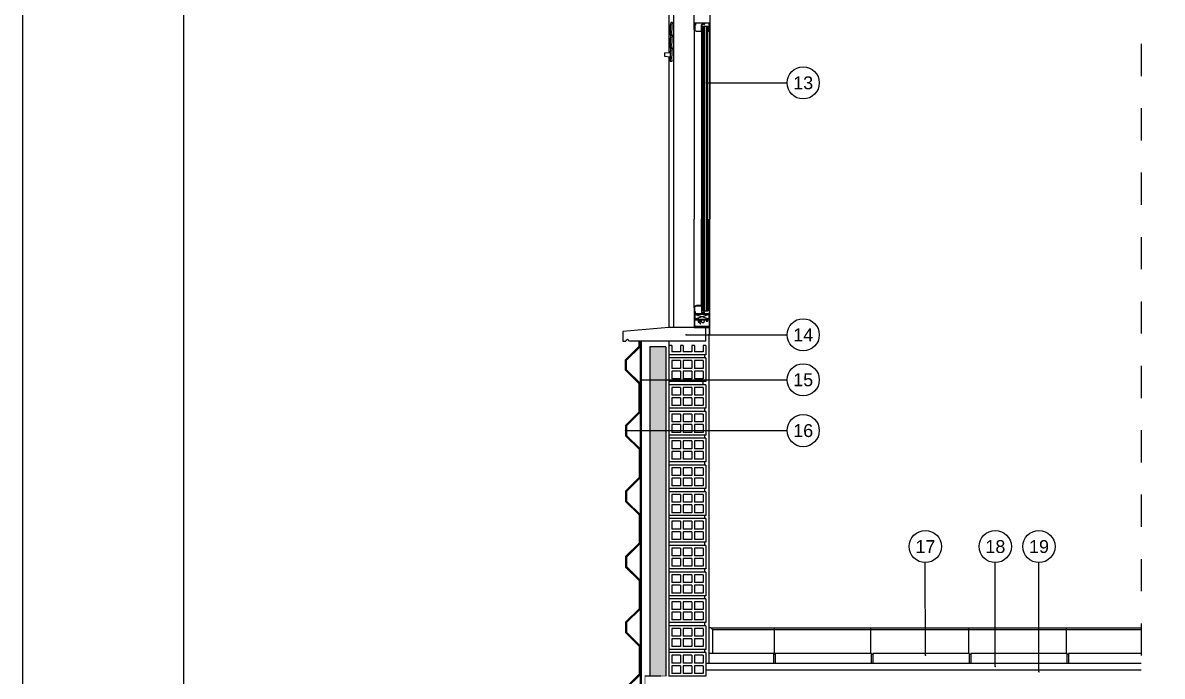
# Model space of a CAD drawing. Header units: millimetres. Extents: x 329.7 to 341.5, y 196.8 to 208.7.
# Drawn here: x 329.656 to 333.197, y 203.192 to 205.221 of the extents above; entities that cross this region are included whole.
import ezdxf
from ezdxf.enums import TextEntityAlignment as Align

# ---------------------------------------------------------------- set-up
doc = ezdxf.new("R2010")
doc.units = ezdxf.units.MM
doc.linetypes.add('TRAZO_Y_PUNTO', pattern=[1, 0.5, -0.25, 0, -0.25])
doc.linetypes.add('TRAZOS2', pattern=[9.525, 6.35, -3.175])
for name, color, linetype in [('01', 9, 'Continuous'), ('013', 1, 'Continuous'), ('015', 1, 'Continuous'), ('018', 3, 'Continuous'), ('07', 6, 'Continuous'), ('CIANO', 4, 'Continuous'), ('MIA', 3, 'Continuous')]:
    doc.layers.add(name, color=color, linetype=linetype)
doc.styles.add('romans', font='romans.shx')
doc.styles.add('SMALL', font='ARIAL.TTF', dxfattribs={"height": 0.1})
doc.dimstyles.new('20', dxfattribs={"dimscale": 0.02, "dimtxt": 2, "dimasz": 1, "dimexe": 1, "dimexo": 1, "dimgap": 1, "dimtad": 0, "dimtih": 1, "dimtoh": 1, "dimzin": 1, "dimdsep": 46, "dimtxsty": 'romans', "dimblk1": 'ARCHTICK', "dimblk2": 'DOTSMALL', "dimsah": 1, "dimcen": 0.5, "dimclrd": 1, "dimclre": 1, "dimclrt": 4, "dimadec": 0, "dimazin": 0, "dimtfac": 1, "dimtofl": 0, "dimtmove": 0, "dimatfit": 3, "dimldrblk": 'DOTSMALL', "dimfxl": 1, "dimtolj": 1, "dimtzin": 0, "dimarcsym": 0})

# ---------------------------------------------------------------- blocks, each defined once
blk = doc.blocks.new('A$C1B2D5824')
at = {"layer": 'MIA'}
for p, q in [((0.11, 0.07), (0, 0.07)), ((0, 0.07), (0, 0)), ((0.11, 0.07), (0.11, 0)), ((0.008, 0.062), (0.008, 0.039)), ((0.034, 0.062), (0.008, 0.062)), ((0.034, 0.039), (0.008, 0.039)), ((0.034, 0.062), (0.034, 0.039)), ((0.068, 0.062), (0.042, 0.062)), ((0.042, 0.062), (0.042, 0.039)), ((0.068, 0.039), (0.042, 0.039)), ((0.068, 0.062), (0.068, 0.039)), ((0.102, 0.062), (0.076, 0.062)), ((0.076, 0.062), (0.076, 0.039)), ((0.102, 0.039), (0.076, 0.039)), ((0.102, 0.062), (0.102, 0.039)), ((0.008, 0.031), (0.008, 0.008)), ((0.034, 0.031), (0.008, 0.031)), ((0.034, 0.008), (0.008, 0.008)), ((0.034, 0.031), (0.034, 0.008)), ((0.042, 0.031), (0.042, 0.008)), ((0.068, 0.031), (0.042, 0.031)), ((0.068, 0.008), (0.042, 0.008)), ((0.068, 0.031), (0.068, 0.008)), ((0.102, 0.031), (0.076, 0.031)), ((0.076, 0.031), (0.076, 0.008)), ((0.102, 0.008), (0.076, 0.008)), ((0.102, 0.031), (0.102, 0.008)), ((0.11, 0), (0, 0))]:
    blk.add_line(p, q, dxfattribs=at)
blk = doc.blocks.new('A$C29EC3EB1')
at = {"layer": 'MIA'}
for p, q in [((0, 0.029), (0, 0)), ((0.0084, 0.029), (0, 0.029)), ((0.0084, 0.029), (0.0084, 0.0084)), ((0.0355, 0.0084), (0.0084, 0.0084)), ((0.0439, 0.029), (0.0355, 0.029)), ((0.0355, 0.029), (0.0355, 0.0084)), ((0.0439, 0.029), (0.0439, 0.0084)), ((0.0711, 0.0084), (0.0439, 0.0084)), ((0.0795, 0.029), (0.0711, 0.029)), ((0.0711, 0.029), (0.0711, 0.0084)), ((0.0795, 0.029), (0.0795, 0.0084)), ((0.1066, 0.0084), (0.0795, 0.0084)), ((0.1066, 0.029), (0.1066, 0.0084)), ((0.115, 0.029), (0.1066, 0.029)), ((0.115, 0.029), (0.115, 0)), ((0.115, 0), (0, 0))]:
    blk.add_line(p, q, dxfattribs=at)
blk = doc.blocks.new('_DOTSMALL')
at = {"color": 0, "linetype": 'ByBlock', "const_width": 0.5}
blk.add_lwpolyline([(-0.0625, 0, 1), (0.0625, 0, 1)], format="xyb", close=True, dxfattribs=at)

msp = doc.modelspace()

# ---------------------------------------------------------------- hatches: boundary and pattern name
at = {"layer": '01'}
h = msp.add_hatch(dxfattribs=at)
h.set_pattern_fill('HONEY', color=256, scale=0.0025, angle=90, style=0)
h.set_pattern_definition([(90, (0, 0), (-0.006874075, 0.01190625), [0.0079375, -0.015875]), (210, (0, 0), (-0.00687407746, -0.01190624858), [0.0079375, -0.015875]), (150, (0, 0), (-0.01374815246, 1.42e-09), [-0.015875, 0.0079375])])
h.paths.add_polyline_path([(331.654, 204.2151), (331.604, 204.2151), (331.604, 203.192), (331.654, 203.1922)])

# ---------------------------------------------------------------- linework, layer by layer
at = {"color": 5, "linetype": 'TRAZO_Y_PUNTO', "ltscale": 0.05, "const_width": 0.002}
msp.add_lwpolyline([(331.654, 203.3486), (331.654, 203.1922), (331.589, 203.192), (331.589, 202.902), (331.6678, 202.902), (331.6678, 202.8473)], dxfattribs=at)
at = {"layer": '01'}
for p, q in [((331.7698, 205.2103), (331.7698, 204.6116)), ((331.771, 204.6116), (331.771, 205.2103)), ((331.7723, 204.6116), (331.7723, 205.2103)), ((331.7735, 204.6116), (331.7735, 205.2103)), ((331.7748, 204.6116), (331.7748, 205.2103)), ((331.7802, 204.6116), (331.7802, 205.2103)), ((331.7815, 204.6116), (331.7815, 205.2103)), ((331.7827, 204.6116), (331.7827, 205.2103)), ((331.784, 204.6116), (331.784, 205.2103)), ((331.7852, 204.6116), (331.7852, 205.2103)), ((331.7698, 204.3271), (331.7698, 204.6116)), ((331.771, 204.6116), (331.771, 204.3271)), ((331.7723, 204.6116), (331.7723, 204.3271)), ((331.7735, 204.6116), (331.7735, 204.3271)), ((331.7748, 204.6116), (331.7748, 204.3271)), ((331.7802, 204.6116), (331.7802, 204.3271)), ((331.7815, 204.6116), (331.7815, 204.3271)), ((331.7827, 204.6116), (331.7827, 204.3271)), ((331.784, 204.6116), (331.784, 204.3271)), ((331.7852, 204.6116), (331.7852, 204.3271))]:
    msp.add_line(p, q, dxfattribs=at)
at = {"layer": '01', "linetype": 'Continuous', "ltscale": 0.07}
for p, q in [((331.529, 204.1745), (331.571, 204.2165)), ((331.532, 204.1733), (331.574, 204.2153)), ((331.571, 204.2165), (331.571, 204.2322)), ((331.571, 204.2308), (331.574, 204.2308)), ((331.574, 204.2153), (331.574, 204.2322)), ((331.5741, 204.2322), (331.5741, 202.517)), ((331.5771, 204.2322), (331.5771, 202.517)), ((331.529, 204.1423), (331.529, 204.1745)), ((331.532, 204.1435), (331.532, 204.1733)), ((331.571, 204.1003), (331.529, 204.1423)), ((331.574, 204.1015), (331.532, 204.1435)), ((331.574, 204.0115), (331.574, 204.1015)), ((331.571, 204.0128), (331.571, 204.1003)), ((331.571, 204.0128), (331.529, 203.9708)), ((331.574, 204.0115), (331.532, 203.9695)), ((331.529, 203.9708), (331.529, 203.9385)), ((331.532, 203.9695), (331.532, 203.9398)), ((331.529, 203.9385), (331.571, 203.8965)), ((331.532, 203.9398), (331.574, 203.8978)), ((331.571, 203.8965), (331.571, 203.809)), ((331.574, 203.8978), (331.574, 203.8078)), ((331.571, 203.809), (331.529, 203.767)), ((331.574, 203.8078), (331.532, 203.7658)), ((331.529, 203.767), (331.529, 203.7348)), ((331.532, 203.7658), (331.532, 203.736)), ((331.529, 203.7348), (331.571, 203.6928)), ((331.532, 203.736), (331.574, 203.694)), ((331.571, 203.6928), (331.571, 203.6053)), ((331.574, 203.694), (331.574, 203.604)), ((331.571, 203.6053), (331.529, 203.5633)), ((331.574, 203.604), (331.532, 203.562)), ((331.529, 203.5633), (331.529, 203.531)), ((331.532, 203.562), (331.532, 203.5323)), ((331.529, 203.531), (331.571, 203.489)), ((331.532, 203.5323), (331.574, 203.4903)), ((331.571, 203.489), (331.571, 203.4015)), ((331.574, 203.4903), (331.574, 203.4003)), ((331.571, 203.4015), (331.529, 203.3595)), ((331.574, 203.4003), (331.532, 203.3583)), ((331.529, 203.3595), (331.529, 203.3273)), ((331.532, 203.3583), (331.532, 203.3285)), ((331.529, 203.3273), (331.571, 203.2853)), ((331.532, 203.3285), (331.574, 203.2865)), ((331.571, 203.2853), (331.571, 203.2437)), ((331.574, 203.2865), (331.574, 203.2437))]:
    msp.add_line(p, q, dxfattribs=at)
for points in [[(331.571, 203.2437), (331.571, 203.1978), (331.529, 203.1558), (331.529, 203.1235), (331.571, 203.0815), (331.571, 202.994), (331.529, 202.952), (331.529, 202.9198), (331.571, 202.8778), (331.571, 202.7903), (331.529, 202.7483), (331.529, 202.716), (331.571, 202.674), (331.571, 202.5865), (331.529, 202.5445), (331.529, 202.4977)], [(331.574, 203.2437), (331.574, 203.1965), (331.532, 203.1545), (331.532, 203.1248), (331.574, 203.0828), (331.574, 202.9928), (331.532, 202.9508), (331.532, 202.921), (331.574, 202.879), (331.574, 202.789), (331.532, 202.747), (331.532, 202.7173), (331.574, 202.6753), (331.574, 202.5853), (331.532, 202.5433), (331.532, 202.4977)]]:
    msp.add_lwpolyline(points, dxfattribs=at)
at = {"layer": '013', "ltscale": 1.5}
for centre in [(332.081, 205.0346), (332.081, 204.2521), (332.081, 204.1125), (332.081, 203.9547), (332.4605, 203.5946), (332.6778, 203.5946), (332.8135, 203.5946)]:
    msp.add_circle(centre, 0.05, dxfattribs=at)
at = {"layer": '015', "linetype": 'TRAZOS2', "ltscale": 0.007}
msp.add_line((333.1307, 208.3558), (333.1307, 197.3529), dxfattribs=at)
at = {"layer": '015', "linetype": 'Continuous', "ltscale": 0.07}
for p, q in [((331.604, 204.2151), (331.604, 203.1922)), ((331.654, 204.2151), (331.604, 204.2151)), ((331.654, 204.2151), (331.654, 203.1922)), ((331.664, 204.2322), (331.664, 204.0651)), ((331.664, 204.0651), (331.664, 203.1922)), ((331.779, 203.7613), (331.779, 203.7131)), ((331.794, 203.3422), (333.1307, 203.3422)), ((331.799, 203.3372), (333.1307, 203.3372)), ((331.9903, 203.3422), (331.9903, 203.2622)), ((332.2903, 203.3422), (332.2903, 203.2622)), ((332.5943, 203.3422), (332.5943, 203.2622)), ((332.8983, 203.3422), (332.8983, 203.2622)), ((331.9895, 203.2602), (331.9935, 203.2602)), ((332.2935, 203.2602), (332.2975, 203.2602)), ((332.5975, 203.2602), (332.6015, 203.2602)), ((332.9015, 203.2602), (332.9055, 203.2602)), ((331.779, 203.2322), (333.1307, 203.2322)), ((331.639, 203.1922), (331.589, 203.1922)), ((331.779, 203.2119), (333.1307, 203.2119))]:
    msp.add_line(p, q, dxfattribs=at)
at = {"layer": '015'}
msp.add_lwpolyline([(329.6562, 196.796), (329.6562, 208.676), (341.5362, 208.676), (341.5362, 196.796)], close=True, dxfattribs=at)
at = {"layer": '018', "linetype": 'Continuous', "ltscale": 0.07}
for p, q in [((331.6785, 205.3172), (331.6785, 204.2752)), ((331.6635, 205.2622), (331.6635, 205.1287)), ((331.6504, 205.1273), (331.6679, 205.1291)), ((331.6504, 205.1273), (331.6504, 205.1173)), ((331.6504, 205.1173), (331.6673, 205.1156)), ((331.6635, 205.116), (331.6635, 204.2752)), ((331.7422, 204.2752), (331.6635, 204.2752)), ((331.774, 204.1904), (331.774, 204.1804)), ((331.769, 204.1072), (331.769, 204.0972)), ((331.774, 204.024), (331.774, 204.014)), ((331.774, 203.9409), (331.774, 203.9309)), ((331.774, 203.8577), (331.774, 203.8477)), ((331.774, 203.7745), (331.774, 203.7645)), ((331.774, 203.6913), (331.774, 203.6813)), ((331.774, 203.6081), (331.774, 203.5981)), ((331.774, 203.525), (331.774, 203.515)), ((331.774, 203.4418), (331.774, 203.4318)), ((331.774, 203.3586), (331.774, 203.3486)), ((331.794, 203.3422), (331.799, 203.3372)), ((331.799, 203.3372), (331.799, 203.2622)), ((331.774, 203.2754), (331.774, 203.2654))]:
    msp.add_line(p, q, dxfattribs=at)
at = {"layer": '018'}
msp.add_line((331.794, 203.3422), (331.789, 203.3422), dxfattribs=at)
at = {"layer": '018', "linetype": 'Continuous', "ltscale": 0.07}
for points in [[(331.6695, 205.1846), (331.6717, 205.1845), (331.672, 205.1822), (331.6736, 205.1821, -0.05), (331.6753, 205.2221), (331.6693, 205.2224, 0.05), (331.6676, 205.1824), (331.6693, 205.1823)], [(331.6695, 205.1446), (331.6717, 205.1445), (331.672, 205.1422), (331.6736, 205.1421, -0.05), (331.6753, 205.1821), (331.6693, 205.1823, 0.05), (331.6676, 205.1424), (331.6693, 205.1423)], [(331.6693, 205.1423, 0.05), (331.6676, 205.1023), (331.6736, 205.1021, -0.05), (331.6753, 205.142)]]:
    msp.add_lwpolyline(points, format="xyb", close=True, dxfattribs=at)
for points in [[(331.7882, 203.2322), (331.9895, 203.2322), (331.9895, 203.2622), (331.7882, 203.2622)], [(331.9935, 203.2322), (332.2935, 203.2322), (332.2935, 203.2622), (331.9935, 203.2622)], [(332.2975, 203.2322), (332.5975, 203.2322), (332.5975, 203.2622), (332.2975, 203.2622)], [(332.6015, 203.2322), (332.9015, 203.2322), (332.9015, 203.2622), (332.6015, 203.2622)]]:
    msp.add_lwpolyline(points, close=True, dxfattribs=at)
msp.add_lwpolyline([(333.1307, 203.2622), (332.9055, 203.2622), (332.9055, 203.2322), (333.1307, 203.2322)], dxfattribs=at)
at = {"layer": '07'}
msp.add_lwpolyline([(330.1562, 196.996), (330.1562, 208.476), (341.3362, 208.476), (341.3362, 196.996)], close=True, dxfattribs=at)
at = {"layer": 'MIA'}
for p, q in [((331.7422, 205.2159), (331.7422, 205.2622)), ((331.7906, 205.2622), (331.7906, 204.6116)), ((331.7427, 205.2013), (331.7427, 204.6116)), ((331.7448, 205.2153), (331.7428, 205.2153)), ((331.773, 205.2203), (331.7437, 205.2203)), ((331.7437, 205.2203), (331.7437, 205.2163)), ((331.7437, 205.2163), (331.7449, 205.2163)), ((331.7451, 205.2158), (331.7448, 205.2153)), ((331.7698, 205.2103), (331.7748, 205.2103)), ((331.7715, 205.2153), (331.771, 205.2161)), ((331.7713, 205.2166), (331.773, 205.2166)), ((331.7733, 205.2153), (331.7715, 205.2153)), ((331.773, 205.2166), (331.773, 205.2203)), ((331.7743, 205.2203), (331.7743, 205.2163)), ((331.789, 205.2203), (331.7743, 205.2203)), ((331.7748, 205.2103), (331.7852, 205.2103)), ((331.7872, 205.1993), (331.7872, 205.2006)), ((331.7876, 205.199), (331.7875, 205.199)), ((331.7878, 205.2012), (331.7892, 205.2012)), ((331.7879, 205.1997), (331.7879, 205.1993)), ((331.7891, 205.2), (331.7882, 205.2)), ((331.7892, 205.2012), (331.789, 205.2203)), ((331.7894, 205.1958), (331.7894, 205.1997)), ((331.7648, 205.1943), (331.7648, 204.6116)), ((331.7662, 205.1943), (331.7662, 204.6116)), ((331.7872, 205.1949), (331.7872, 205.1962)), ((331.7875, 205.1965), (331.7876, 205.1965)), ((331.79, 205.1943), (331.7878, 205.1943)), ((331.7879, 205.1962), (331.7879, 205.1958)), ((331.7882, 205.1955), (331.7891, 205.1955)), ((331.7894, 205.1943), (331.7894, 204.6116)), ((331.7427, 204.3361), (331.7427, 204.6116)), ((331.7648, 204.3431), (331.7648, 204.6116)), ((331.7662, 204.3431), (331.7662, 204.6116)), ((331.7894, 204.3431), (331.7894, 204.6116)), ((331.7906, 204.3271), (331.7906, 204.6116)), ((331.7422, 204.3215), (331.7422, 204.2752)), ((331.7448, 204.3221), (331.7428, 204.3221)), ((331.7437, 204.3211), (331.7449, 204.3211)), ((331.7437, 204.3171), (331.7437, 204.3211)), ((331.773, 204.3171), (331.7437, 204.3171)), ((331.7891, 204.3156), (331.7437, 204.3156)), ((331.7437, 204.3156), (331.7437, 204.3006)), ((331.7887, 204.3009), (331.7443, 204.315)), ((331.7887, 204.315), (331.7443, 204.3009)), ((331.7887, 204.315), (331.7443, 204.315)), ((331.7443, 204.315), (331.7443, 204.3009)), ((331.7451, 204.3216), (331.7448, 204.3221)), ((331.7698, 204.3271), (331.7748, 204.3271)), ((331.7715, 204.3221), (331.771, 204.3213)), ((331.7713, 204.3208), (331.773, 204.3208)), ((331.7733, 204.3221), (331.7715, 204.3221)), ((331.773, 204.3208), (331.773, 204.3171)), ((331.7743, 204.3171), (331.7743, 204.3211)), ((331.789, 204.3171), (331.7743, 204.3171)), ((331.7748, 204.3271), (331.7852, 204.3271)), ((331.7872, 204.3425), (331.7872, 204.3412)), ((331.7872, 204.3381), (331.7872, 204.3368)), ((331.7875, 204.3409), (331.7876, 204.3409)), ((331.7876, 204.3384), (331.7875, 204.3384)), ((331.79, 204.3431), (331.7878, 204.3431)), ((331.7878, 204.3362), (331.7892, 204.3362)), ((331.7879, 204.3412), (331.7879, 204.3416)), ((331.7879, 204.3377), (331.7879, 204.3381)), ((331.7882, 204.3419), (331.7891, 204.3419)), ((331.7891, 204.3374), (331.7882, 204.3374)), ((331.7887, 204.3009), (331.7887, 204.315)), ((331.7892, 204.3362), (331.789, 204.3171)), ((331.7891, 204.3006), (331.7891, 204.3156)), ((331.7894, 204.3416), (331.7894, 204.3377)), ((331.7906, 204.2538), (331.7906, 204.3425)), ((331.7437, 204.3006), (331.7558, 204.3006)), ((331.7437, 204.2991), (331.7437, 204.2783)), ((331.7437, 204.2991), (331.7543, 204.2991)), ((331.789, 204.2783), (331.7437, 204.2783)), ((331.7443, 204.3009), (331.7887, 204.3009)), ((331.7528, 204.3009), (331.7887, 204.3009)), ((331.7549, 204.2985), (331.7549, 204.2923)), ((331.7555, 204.2917), (331.7594, 204.2917)), ((331.7564, 204.3), (331.7564, 204.2938)), ((331.757, 204.2932), (331.76, 204.2932)), ((331.7594, 204.2917), (331.7594, 204.2902)), ((331.7594, 204.2902), (331.7602, 204.2876)), ((331.7606, 204.2938), (331.7606, 204.3)), ((331.7607, 204.2917), (331.7615, 204.2917)), ((331.7607, 204.2894), (331.7607, 204.2917)), ((331.7612, 204.2879), (331.7607, 204.2894)), ((331.7612, 204.3006), (331.7891, 204.3006)), ((331.7621, 204.2991), (331.7703, 204.2991)), ((331.7621, 204.2961), (331.7621, 204.2991)), ((331.7643, 204.2961), (331.7621, 204.2961)), ((331.7621, 204.2923), (331.7621, 204.2946)), ((331.7621, 204.2946), (331.764, 204.2946)), ((331.7621, 204.2865), (331.7621, 204.287)), ((331.764, 204.2946), (331.7646, 204.2957)), ((331.7703, 204.2991), (331.7706, 204.2994)), ((331.7706, 204.2994), (331.7709, 204.2991)), ((331.7709, 204.2991), (331.7821, 204.2991)), ((331.7797, 204.2957), (331.7803, 204.2946)), ((331.7821, 204.2961), (331.7799, 204.2961)), ((331.7803, 204.2946), (331.7833, 204.2946)), ((331.7821, 204.2991), (331.7821, 204.2961)), ((331.7836, 204.2991), (331.789, 204.2991)), ((331.7836, 204.2966), (331.7836, 204.2991)), ((331.7841, 204.2962), (331.7836, 204.2966)), ((331.7843, 204.2956), (331.7843, 204.2957)), ((331.789, 204.2991), (331.789, 204.2783)), ((331.6635, 204.2752), (331.5201, 204.2622)), ((331.5201, 204.2622), (331.5201, 204.2322)), ((331.7422, 204.2752), (331.789, 204.2752)), ((331.779, 204.2322), (331.779, 204.2752)), ((331.789, 204.2752), (331.789, 204.2538)), ((331.789, 203.2622), (331.789, 204.2538)), ((331.7906, 204.2538), (331.789, 204.2538)), ((331.5201, 204.2322), (331.5299, 204.2322)), ((331.779, 204.2322), (331.5396, 204.2322))]:
    msp.add_line(p, q, dxfattribs=at)
for points in [[(331.7713, 205.2197), (331.7727, 205.2177, -1), (331.7718, 205.217), (331.7709, 205.2183), (331.7659, 205.2141), (331.7659, 205.2013), (331.7682, 205.2013, -0.414214), (331.7688, 205.2007), (331.7688, 205.1994, -0.414214), (331.7685, 205.1991), (331.7681, 205.1991, -0.414214), (331.7678, 205.1994), (331.7678, 205.1998, 0.414214), (331.7675, 205.2001), (331.7665, 205.2001, 0.414214), (331.7662, 205.1998), (331.7662, 205.1958, 0.414214), (331.7665, 205.1955), (331.7675, 205.1955, 0.414214), (331.7678, 205.1958), (331.7678, 205.1962, -0.414214), (331.7681, 205.1965), (331.7685, 205.1965, -0.414214), (331.7688, 205.1962), (331.7688, 205.1955), (331.7698, 205.1955), (331.7698, 205.1943), (331.7497, 205.1943, -0.414214), (331.7427, 205.2013), (331.7427, 205.2153), (331.7452, 205.2153), (331.7452, 205.2163), (331.7445, 205.2169, -0.424326), (331.7445, 205.2173), (331.746, 205.219, -0.69099), (331.7465, 205.2188), (331.7465, 205.2147, -0.414214), (331.7459, 205.2141), (331.7438, 205.2141), (331.7438, 205.2013, 0.414214), (331.7496, 205.1955), (331.7645, 205.1955, 0.414214), (331.7648, 205.1958), (331.7648, 205.2146), (331.7708, 205.2197, -0.440011), (331.7713, 205.2197)], [(331.7713, 204.3177), (331.7727, 204.3197, 1), (331.7718, 204.3204), (331.7709, 204.3191), (331.7659, 204.3233), (331.7659, 204.3361), (331.7682, 204.3361, 0.414214), (331.7688, 204.3367), (331.7688, 204.338, 0.414214), (331.7685, 204.3383), (331.7681, 204.3383, 0.414214), (331.7678, 204.338), (331.7678, 204.3376, -0.414214), (331.7675, 204.3373), (331.7665, 204.3373, -0.414214), (331.7662, 204.3376), (331.7662, 204.3416, -0.414214), (331.7665, 204.3419), (331.7675, 204.3419, -0.414214), (331.7678, 204.3416), (331.7678, 204.3412, 0.414214), (331.7681, 204.3409), (331.7685, 204.3409, 0.414214), (331.7688, 204.3412), (331.7688, 204.3419), (331.7698, 204.3419), (331.7698, 204.3431), (331.7497, 204.3431, 0.414214), (331.7427, 204.3361), (331.7427, 204.3221), (331.7452, 204.3221), (331.7452, 204.3211), (331.7445, 204.3205, 0.424326), (331.7445, 204.3201), (331.746, 204.3184, 0.69099), (331.7465, 204.3186), (331.7465, 204.3227, 0.414214), (331.7459, 204.3233), (331.7438, 204.3233), (331.7438, 204.3361, -0.414214), (331.7496, 204.3419), (331.7645, 204.3419, -0.414214), (331.7648, 204.3416), (331.7648, 204.3228), (331.7708, 204.3177, 0.440011), (331.7713, 204.3177)], [(331.7645, 204.2991), (331.7645, 204.2938, 0.133245), (331.7647, 204.2931), (331.766, 204.2907, 0.266272), (331.7673, 204.29), (331.7711, 204.29, 0.266272), (331.7724, 204.2907), (331.7737, 204.2931, 0.133245), (331.774, 204.2938), (331.774, 204.2991, -0.756519)]]:
    msp.add_lwpolyline(points, format="xyb", dxfattribs=at)
for centre, radius, start, end in [((331.7428, 205.2159), 0.0006, 180, 270), ((331.7449, 205.216), 0.0003, 330, 90), ((331.7713, 205.2163), 0.0003, 90, 210), ((331.7733, 205.2163), 0.001, 270, 0), ((331.7878, 205.2006), 0.0006, 90, 180), ((331.7875, 205.1993), 0.0003, 180, 270), ((331.7876, 205.1993), 0.0003, 270, 0), ((331.7882, 205.1997), 0.0003, 90, 180), ((331.7891, 205.1997), 0.0003, 0, 90), ((331.7875, 205.1962), 0.0003, 90, 180), ((331.7878, 205.1949), 0.0006, 180, 270), ((331.7876, 205.1962), 0.0003, 0, 90), ((331.7882, 205.1958), 0.0003, 180, 270), ((331.7891, 205.1958), 0.0003, 270, 360), ((331.79, 205.1949), 0.0006, 270, 0), ((331.7428, 204.3215), 0.0006, 90, 180), ((331.7449, 204.3214), 0.0003, 270, 30), ((331.7713, 204.3211), 0.0003, 150, 270), ((331.7733, 204.3211), 0.001, 0, 90), ((331.7878, 204.3425), 0.0006, 90, 180), ((331.7875, 204.3412), 0.0003, 180, 270), ((331.7875, 204.3381), 0.0003, 90, 180), ((331.7878, 204.3368), 0.0006, 180, 270), ((331.7876, 204.3412), 0.0003, 270, 0), ((331.7876, 204.3381), 0.0003, 0, 90), ((331.7882, 204.3416), 0.0003, 90, 180), ((331.7882, 204.3377), 0.0003, 180, 270), ((331.7891, 204.3416), 0.0003, 0, 90), ((331.7891, 204.3377), 0.0003, 270, 0), ((331.79, 204.3425), 0.0006, 0, 90), ((331.7543, 204.2985), 0.0006, 0, 90), ((331.7555, 204.2923), 0.0006, 180, 270), ((331.7558, 204.3), 0.0006, 0, 90), ((331.757, 204.2938), 0.0006, 180, 270), ((331.76, 204.2938), 0.0006, 270, 0), ((331.7621, 204.2882), 0.002, 196.9423, 259.8358), ((331.7612, 204.3), 0.0006, 90, 180), ((331.7621, 204.2882), 0.001, 196.9423, 256.6576), ((331.7615, 204.2923), 0.0006, 270, 0), ((331.7618, 204.2865), 0.0003, 259.8358, 0), ((331.7618, 204.287), 0.0003, 0, 76.6576), ((331.7643, 204.2958), 0.0003, 330, 90), ((331.7799, 204.2958), 0.0003, 90, 210), ((331.7833, 204.2956), 0.001, 270, 0), ((331.7837, 204.2957), 0.0006, 360, 54.7692), ((331.5348, 204.2322), 0.00488, 0, 180)]:
    msp.add_arc(centre, radius, start, end, dxfattribs=at)

# ---------------------------------------------------------------- block references
at = {"linetype": 'Continuous', "ltscale": 0.07, "xscale": 1.045454545454504, "yscale": 1.045454545454504, "zscale": 1.045454545454545}
for p in [(331.664, 204.1072), (331.664, 204.024), (331.664, 203.9409), (331.664, 203.8577), (331.664, 203.7745), (331.664, 203.6913), (331.664, 203.6081), (331.664, 203.525), (331.664, 203.4418), (331.664, 203.3586), (331.664, 203.2754), (331.664, 203.1922)]:
    msp.add_blockref('A$C1B2D5824', p, dxfattribs=at)
at = {"layer": 'MIA'}
msp.add_blockref('A$C29EC3EB1', (331.664, 204.1904), dxfattribs=at)

# ---------------------------------------------------------------- texts
at = {"layer": 'CIANO', "style": 'SMALL'}
for s, p in [('13', (332.081, 205.0346)), ('14', (332.081, 204.2521)), ('15', (332.081, 204.1125)), ('16', (332.081, 203.9547)), ('17', (332.4607, 203.5946)), ('18', (332.6781, 203.5946)), ('19', (332.8137, 203.5946))]:
    msp.add_text(s, height=0.04, dxfattribs=at).set_placement(p, align=Align.MIDDLE_CENTER)

# ---------------------------------------------------------------- leaders
at = {"layer": '01', "color": 3, "ltscale": 1.5}
for points in [[(331.7795, 205.0346), (332.031, 205.0346)], [(331.7175, 204.2521), (332.031, 204.2521)], [(331.5751, 204.1125), (332.031, 204.1125)], [(331.529, 203.9547), (332.031, 203.9547)]]:
    msp.add_leader(points, dimstyle='20', override={"dimldrblk": 'DOTSMALL'}, dxfattribs=at)
at = {"layer": '013', "color": 3, "ltscale": 1.5}
for points in [[(332.4611, 203.2574), (332.4605, 203.5446)], [(332.6778, 203.2222), (332.6778, 203.5446)], [(332.8135, 203.2056), (332.8135, 203.5446)]]:
    msp.add_leader(points, dimstyle='20', override={"dimldrblk": 'DOTSMALL'}, dxfattribs=at)

doc.saveas('drawing.dxf')
